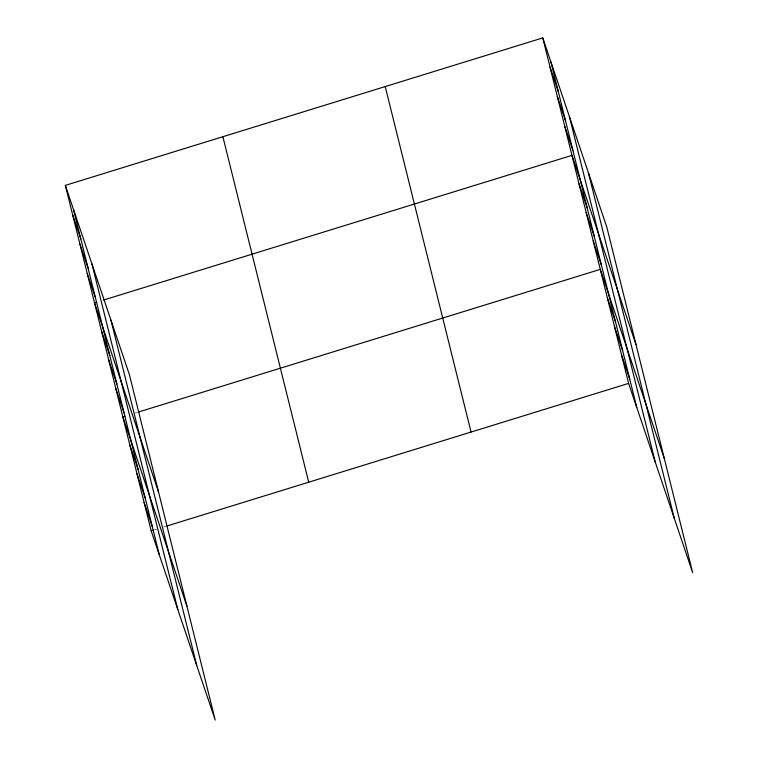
<?xml version="1.0" encoding="UTF-8"?>
<svg xmlns="http://www.w3.org/2000/svg" width="758" height="758" viewBox="0 0 758 758"><rect width="100%" height="100%" fill="white"/><g stroke="black" fill="none" stroke-linecap="round" stroke-linejoin="round"><path stroke-width="0.57" stroke-dasharray="3.79 2.84" d="M135.227 413.034L137.482 412.333M154.547 529.823L156.802 529.131M163.557 527.047L165.803 526.346"/><path stroke-width="1.14" d="M65.34 185.378L129.391 374.613L215.225 720.1L151.174 530.865L65.34 185.378L542.775 37.9L606.826 227.135L692.66 572.622L628.609 383.387L542.775 37.9M96.778 302.148L94.523 302.849L158.574 492.075M103.524 300.064L571.958 155.362L636.009 344.596M125.098 416.161L122.853 416.853L186.904 606.087M138.6 411.992L600.279 269.374L664.34 458.609M151.174 530.865L153.429 530.174M166.931 526.005L628.609 383.387M550.071 67.263L558.248 91.424M557.367 96.636L565.544 120.797M564.663 125.999L572.84 150.16M579.036 183.872L587.213 208.033M586.124 212.373L594.3 236.534M593.201 240.873L601.378 265.035M607.366 297.875L615.543 322.036M614.444 326.385L622.621 350.547M621.532 354.886L629.709 379.047M72.635 214.751L80.812 238.912M79.931 244.114L88.108 268.275M87.227 273.477L95.404 297.638M101.6 331.35L109.787 355.511M108.688 359.851L116.865 384.012M115.766 388.352L123.942 412.513M129.931 445.363L138.108 469.524M137.008 473.864L145.185 498.025M144.096 502.365L152.273 526.526M588.388 172.663L674.222 518.15M569.391 116.533L655.225 462.02M550.952 62.061L636.786 407.548M385.216 86.573L471.059 432.051M222.89 136.715L308.724 482.202M110.952 320.141L196.786 665.628M91.955 264.011L177.789 609.498M73.517 209.54L159.351 555.027"/></g></svg>
